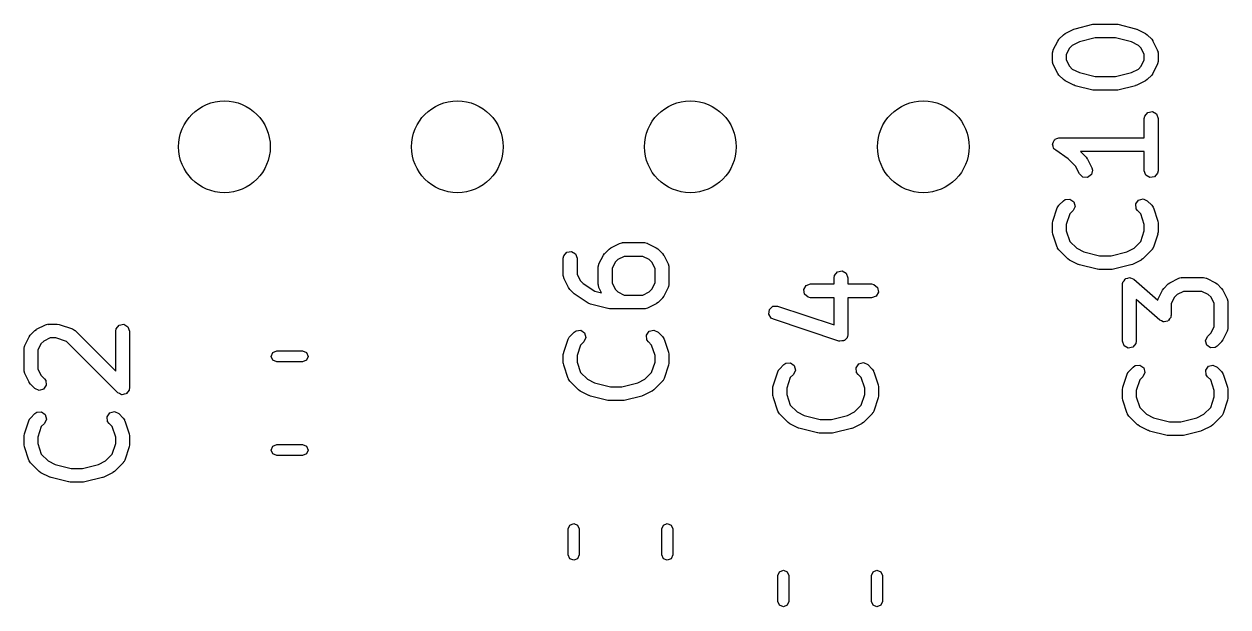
# Model space of a CAD drawing. Extents: x 132.4 to 159.5, y -107.2 to -92.6.
# Drawn here: x 132.44 to 145.56, y -98.99 to -92.64 of the extents above; entities that cross this region are included whole.
import ezdxf

# ---------------------------------------------------------------- set-up
doc = ezdxf.new("R2010")
doc.units = 0
doc.layers.add('BLACK', color=7, linetype='CONTINUOUS')

msp = doc.modelspace()

# ---------------------------------------------------------------- linework, layer by layer
at = {"layer": 'BLACK', "linetype": 'CONTINUOUS'}
for p, q in [((143.897, -92.693), (144.087, -92.6453)), ((144.087, -92.6453), (144.102, -92.6443)), ((144.102, -92.6443), (144.105, -92.6431)), ((144.105, -92.6431), (144.343, -92.6431)), ((144.343, -92.6431), (144.358, -92.6457)), ((144.358, -92.6457), (144.362, -92.6453)), ((144.362, -92.6453), (144.552, -92.693)), ((143.719, -92.8079), (143.767, -92.7603)), ((143.767, -92.7603), (143.785, -92.7474)), ((143.785, -92.7474), (143.786, -92.7463)), ((143.786, -92.7463), (143.881, -92.6986)), ((143.881, -92.6986), (143.894, -92.6949)), ((143.894, -92.6949), (143.897, -92.693)), ((144.115, -92.7931), (143.941, -92.8365)), ((144.334, -92.7931), (144.115, -92.7931)), ((144.508, -92.8365), (144.334, -92.7931)), ((144.552, -92.693), (144.564, -92.6982)), ((144.564, -92.6982), (144.567, -92.6986)), ((144.567, -92.6986), (144.663, -92.7463)), ((144.663, -92.7463), (144.681, -92.7596)), ((144.681, -92.7596), (144.682, -92.7603)), ((144.682, -92.7603), (144.73, -92.8079)), ((143.657, -92.9226), (143.705, -92.8274)), ((143.657, -92.9271), (143.657, -92.9226)), ((143.705, -92.8274), (143.718, -92.8094)), ((143.718, -92.8094), (143.719, -92.8079)), ((143.834, -92.9054), (143.799, -92.9739)), ((143.864, -92.875), (143.834, -92.9054)), ((143.941, -92.8365), (143.864, -92.875)), ((144.585, -92.875), (144.508, -92.8365)), ((144.615, -92.9054), (144.585, -92.875)), ((144.649, -92.9739), (144.615, -92.9054)), ((144.73, -92.8079), (144.743, -92.8263)), ((144.743, -92.8263), (144.744, -92.8274)), ((144.744, -92.8274), (144.791, -92.9226)), ((144.791, -92.9226), (144.799, -92.9476)), ((143.649, -92.9562), (143.654, -92.9305)), ((143.649, -93.0514), (143.649, -92.9562)), ((143.651, -93.0556), (143.649, -93.0514)), ((143.65, -93.06), (143.651, -93.0556)), ((143.654, -92.9305), (143.657, -92.9271)), ((143.799, -92.9739), (143.799, -93.0337)), ((143.799, -93.0337), (143.834, -93.1022)), ((144.615, -93.1022), (144.649, -93.0337)), ((144.649, -93.0337), (144.649, -92.9739)), ((144.799, -93.0514), (144.795, -93.0771)), ((144.799, -92.9476), (144.798, -92.952)), ((144.798, -92.952), (144.799, -92.9562)), ((144.799, -92.9562), (144.799, -93.0514)), ((143.657, -93.085), (143.65, -93.06)), ((143.705, -93.1802), (143.657, -93.085)), ((143.706, -93.1813), (143.705, -93.1802)), ((143.719, -93.1997), (143.706, -93.1813)), ((143.834, -93.1022), (143.864, -93.1326)), ((143.864, -93.1326), (143.941, -93.1711)), ((143.941, -93.1711), (144.115, -93.2145)), ((144.334, -93.2145), (144.508, -93.1711)), ((144.508, -93.1711), (144.585, -93.1326)), ((144.585, -93.1326), (144.615, -93.1022)), ((144.744, -93.1802), (144.73, -93.1982)), ((144.791, -93.085), (144.744, -93.1802)), ((144.792, -93.0805), (144.791, -93.085)), ((144.795, -93.0771), (144.792, -93.0805)), ((143.767, -93.2473), (143.719, -93.1997)), ((143.768, -93.248), (143.767, -93.2473)), ((143.786, -93.2614), (143.768, -93.248)), ((143.881, -93.309), (143.786, -93.2614)), ((143.885, -93.3094), (143.881, -93.309)), ((143.897, -93.3147), (143.885, -93.3094)), ((144.087, -93.3623), (143.897, -93.3147)), ((144.115, -93.2145), (144.334, -93.2145)), ((144.552, -93.3147), (144.362, -93.3623)), ((144.555, -93.3127), (144.552, -93.3147)), ((144.567, -93.309), (144.555, -93.3127)), ((144.663, -93.2614), (144.567, -93.309)), ((144.664, -93.2602), (144.663, -93.2614)), ((144.682, -93.2473), (144.664, -93.2602)), ((144.73, -93.1997), (144.682, -93.2473)), ((144.73, -93.1982), (144.73, -93.1997)), ((144.091, -93.3619), (144.087, -93.3623)), ((144.105, -93.3645), (144.091, -93.3619)), ((144.343, -93.3645), (144.105, -93.3645)), ((144.347, -93.3633), (144.343, -93.3645)), ((144.362, -93.3623), (144.347, -93.3633)), ((144.649, -93.6705), (144.654, -93.6448)), ((144.649, -93.8812), (144.649, -93.6705)), ((144.654, -93.6448), (144.687, -93.6055)), ((144.687, -93.6055), (144.737, -93.5966)), ((144.737, -93.5966), (144.782, -93.6223)), ((144.782, -93.6223), (144.799, -93.6705)), ((144.799, -93.6705), (144.799, -94.2419)), ((143.65, -93.9514), (143.651, -93.9474)), ((143.656, -93.9723), (143.65, -93.9514)), ((143.651, -93.9432), (143.661, -93.9243)), ((143.651, -93.9474), (143.651, -93.9432)), ((143.659, -93.9937), (143.656, -93.9723)), ((143.661, -93.9243), (143.67, -93.9044)), ((143.67, -93.9044), (143.674, -93.9025)), ((143.674, -93.9025), (143.676, -93.8987)), ((143.676, -93.8987), (143.697, -93.8913)), ((143.697, -93.8913), (143.716, -93.8816)), ((143.716, -93.8816), (143.72, -93.8827)), ((143.72, -93.8827), (143.724, -93.8812)), ((143.724, -93.8812), (144.649, -93.8812)), ((143.663, -93.9965), (143.659, -93.9937)), ((143.664, -94.0006), (143.663, -93.9965)), ((143.683, -94.0186), (143.664, -94.0006)), ((143.819, -94.1097), (143.683, -94.0186)), ((144.649, -94.0312), (143.953, -94.0312)), ((143.953, -94.0312), (144.016, -94.0936)), ((144.016, -94.0936), (144.028, -94.112)), ((144.649, -94.2419), (144.649, -94.0312)), ((143.901, -94.1911), (143.819, -94.1097)), ((143.943, -94.2754), (143.901, -94.1911)), ((144.028, -94.112), (144.03, -94.1131)), ((144.03, -94.1131), (144.077, -94.2084)), ((144.085, -94.2333), (144.073, -94.2832)), ((144.077, -94.2084), (144.085, -94.2333)), ((143.98, -94.3107), (143.943, -94.2754)), ((144.031, -94.3138), (143.98, -94.3107)), ((144.073, -94.2832), (144.031, -94.3138)), ((144.667, -94.2901), (144.649, -94.2419)), ((144.711, -94.3158), (144.667, -94.2901)), ((144.762, -94.3069), (144.711, -94.3158)), ((144.795, -94.2676), (144.762, -94.3069)), ((144.799, -94.2419), (144.795, -94.2676)), ((143.701, -94.6468), (143.713, -94.6239)), ((143.713, -94.6239), (143.717, -94.6215)), ((143.717, -94.6215), (143.719, -94.6174)), ((143.719, -94.6174), (143.767, -94.5698)), ((143.767, -94.5698), (143.788, -94.5549)), ((143.788, -94.5549), (143.839, -94.5504)), ((143.839, -94.5504), (143.881, -94.5798)), ((143.894, -94.6294), (143.873, -94.6759)), ((143.881, -94.5798), (143.894, -94.6294)), ((144.557, -94.6034), (144.586, -94.5614)), ((144.561, -94.6546), (144.557, -94.6034)), ((144.586, -94.5614), (144.636, -94.5481)), ((144.636, -94.5481), (144.682, -94.5698)), ((144.682, -94.5698), (144.73, -94.6174)), ((144.73, -94.6174), (144.745, -94.6388)), ((143.653, -94.7896), (143.701, -94.6468)), ((143.838, -94.711), (143.799, -94.8255)), ((143.873, -94.6759), (143.838, -94.711)), ((144.576, -94.6759), (144.561, -94.6546)), ((144.611, -94.711), (144.576, -94.6759)), ((144.649, -94.8255), (144.611, -94.711)), ((144.745, -94.6388), (144.745, -94.6432)), ((144.745, -94.6432), (144.748, -94.6468)), ((144.748, -94.6468), (144.796, -94.7896)), ((143.649, -94.8133), (143.653, -94.7912)), ((143.649, -94.9086), (143.649, -94.8133)), ((143.653, -94.7912), (143.653, -94.7896)), ((143.799, -94.8255), (143.799, -94.8964)), ((144.649, -94.8964), (144.649, -94.8255)), ((144.796, -94.7896), (144.799, -94.8118)), ((144.799, -94.8118), (144.799, -94.8133)), ((144.799, -94.8133), (144.799, -94.9086)), ((138.928, -95.0322), (138.953, -95.0248)), ((138.953, -95.0248), (138.958, -95.0258)), ((138.958, -95.0258), (138.962, -95.0243)), ((138.962, -95.0243), (139.2, -95.0243)), ((139.2, -95.0243), (139.226, -95.0288)), ((143.65, -94.9101), (143.649, -94.9086)), ((143.653, -94.9323), (143.65, -94.9101)), ((143.701, -95.0751), (143.653, -94.9323)), ((143.799, -94.8964), (143.838, -95.0109)), ((143.838, -95.0109), (143.912, -95.085)), ((144.537, -95.085), (144.611, -95.0109)), ((144.611, -95.0109), (144.649, -94.8964)), ((144.796, -94.9323), (144.748, -95.0751)), ((144.799, -94.9086), (144.795, -94.9307)), ((144.795, -94.9307), (144.796, -94.9323)), ((138.32, -95.1689), (138.353, -95.1296)), ((138.353, -95.1296), (138.403, -95.1207)), ((138.403, -95.1207), (138.448, -95.1463)), ((138.448, -95.1463), (138.465, -95.1945)), ((138.752, -95.161), (138.765, -95.143)), ((138.765, -95.143), (138.766, -95.1415)), ((138.766, -95.1415), (138.814, -95.0939)), ((138.814, -95.0939), (138.832, -95.081)), ((138.832, -95.081), (138.833, -95.0798)), ((138.833, -95.0798), (138.928, -95.0322)), ((139.226, -95.0288), (139.229, -95.0317)), ((139.229, -95.0317), (139.233, -95.0322)), ((139.233, -95.0322), (139.329, -95.0798)), ((139.329, -95.0798), (139.347, -95.0932)), ((139.347, -95.0932), (139.348, -95.0939)), ((139.348, -95.0939), (139.396, -95.1415)), ((139.396, -95.1415), (139.409, -95.1599)), ((143.704, -95.0787), (143.701, -95.0751)), ((143.704, -95.0831), (143.704, -95.0787)), ((143.719, -95.1045), (143.704, -95.0831)), ((143.814, -95.1997), (143.719, -95.1045)), ((143.912, -95.085), (143.989, -95.1235)), ((143.989, -95.1235), (144.162, -95.1669)), ((144.287, -95.1669), (144.46, -95.1235)), ((144.46, -95.1235), (144.537, -95.085)), ((144.73, -95.1045), (144.635, -95.1997)), ((144.732, -95.1004), (144.73, -95.1045)), ((144.736, -95.0981), (144.732, -95.1004)), ((144.748, -95.0751), (144.736, -95.0981)), ((138.315, -95.1945), (138.32, -95.1689)), ((138.315, -95.385), (138.315, -95.1945)), ((138.465, -95.1945), (138.465, -95.3673)), ((138.696, -95.2898), (138.701, -95.2641)), ((138.701, -95.2641), (138.704, -95.2607)), ((138.704, -95.2562), (138.752, -95.161)), ((138.704, -95.2607), (138.704, -95.2562)), ((138.881, -95.239), (138.846, -95.3075)), ((138.911, -95.2085), (138.881, -95.239)), ((138.98, -95.1743), (138.911, -95.2085)), ((139.182, -95.1743), (138.98, -95.1743)), ((139.251, -95.2085), (139.182, -95.1743)), ((139.281, -95.239), (139.251, -95.2085)), ((139.315, -95.3075), (139.281, -95.239)), ((139.409, -95.1599), (139.41, -95.161)), ((139.41, -95.161), (139.457, -95.2562)), ((139.457, -95.2562), (139.465, -95.2812)), ((139.465, -95.2812), (139.464, -95.2855)), ((139.464, -95.2855), (139.465, -95.2898)), ((143.816, -95.2004), (143.814, -95.1997)), ((143.834, -95.2137), (143.816, -95.2004)), ((143.929, -95.2614), (143.834, -95.2137)), ((143.932, -95.2618), (143.929, -95.2614)), ((143.944, -95.267), (143.932, -95.2618)), ((144.135, -95.3147), (143.944, -95.267)), ((144.162, -95.1669), (144.287, -95.1669)), ((144.504, -95.267), (144.314, -95.3147)), ((144.507, -95.2651), (144.504, -95.267)), ((144.52, -95.2614), (144.507, -95.2651)), ((144.615, -95.2137), (144.52, -95.2614)), ((144.616, -95.2126), (144.615, -95.2137)), ((144.635, -95.1997), (144.616, -95.2126)), ((138.317, -95.3892), (138.315, -95.385)), ((138.316, -95.3936), (138.317, -95.3892)), ((138.323, -95.4185), (138.316, -95.3936)), ((138.371, -95.5138), (138.323, -95.4185)), ((138.465, -95.3673), (138.5, -95.4358)), ((138.696, -95.4802), (138.696, -95.2898)), ((138.846, -95.3075), (138.846, -95.4625)), ((139.315, -95.4625), (139.315, -95.3075)), ((139.465, -95.2898), (139.465, -95.4802)), ((141.268, -95.4067), (141.273, -95.381)), ((141.268, -95.4745), (141.268, -95.4067)), ((141.273, -95.381), (141.306, -95.3417)), ((141.306, -95.3417), (141.356, -95.3328)), ((141.356, -95.3328), (141.4, -95.3585)), ((141.4, -95.3585), (141.418, -95.4067)), ((141.418, -95.4067), (141.418, -95.4745)), ((144.138, -95.3143), (144.135, -95.3147)), ((144.153, -95.3169), (144.138, -95.3143)), ((144.296, -95.3169), (144.153, -95.3169)), ((144.299, -95.3157), (144.296, -95.3169)), ((144.314, -95.3147), (144.299, -95.3157)), ((144.445, -95.4199), (144.449, -95.4153)), ((144.449, -95.4153), (144.469, -95.4118)), ((144.469, -95.4118), (144.488, -95.4053)), ((144.488, -95.4053), (144.494, -95.4075)), ((144.494, -95.4075), (144.499, -95.4064)), ((144.499, -95.4064), (144.517, -95.4165)), ((144.517, -95.4165), (144.536, -95.4238)), ((144.929, -95.4608), (145.024, -95.4132)), ((145.024, -95.4132), (145.049, -95.4058)), ((145.049, -95.4058), (145.054, -95.4068)), ((145.054, -95.4068), (145.058, -95.4053)), ((145.058, -95.4053), (145.296, -95.4053)), ((145.296, -95.4053), (145.322, -95.4098)), ((145.322, -95.4098), (145.325, -95.4127)), ((145.325, -95.4127), (145.329, -95.4132)), ((145.329, -95.4132), (145.425, -95.4608)), ((138.372, -95.5149), (138.371, -95.5138)), ((138.385, -95.5333), (138.372, -95.5149)), ((138.433, -95.5809), (138.385, -95.5333)), ((138.5, -95.4358), (138.533, -95.4696)), ((138.533, -95.4696), (138.659, -95.5535)), ((138.698, -95.4845), (138.696, -95.4802)), ((138.697, -95.4888), (138.698, -95.4845)), ((138.704, -95.5138), (138.697, -95.4888)), ((138.733, -95.572), (138.704, -95.5138)), ((138.846, -95.4625), (138.881, -95.531)), ((138.881, -95.531), (138.911, -95.5615)), ((139.251, -95.5615), (139.281, -95.531)), ((139.281, -95.531), (139.315, -95.4625)), ((139.457, -95.5138), (139.41, -95.609)), ((139.458, -95.5093), (139.457, -95.5138)), ((139.461, -95.5059), (139.458, -95.5093)), ((139.465, -95.4802), (139.461, -95.5059)), ((140.936, -95.5365), (140.962, -95.4921)), ((140.945, -95.587), (140.936, -95.5365)), ((140.962, -95.4921), (141.01, -95.4745)), ((141.01, -95.4745), (141.268, -95.4745)), ((141.418, -95.4745), (141.676, -95.4745)), ((141.676, -95.4745), (141.702, -95.479)), ((141.702, -95.479), (141.741, -95.512)), ((141.741, -95.512), (141.75, -95.5625)), ((144.411, -95.4803), (144.413, -95.4692)), ((144.411, -96.0993), (144.411, -95.4803)), ((144.413, -95.4657), (144.414, -95.4631)), ((144.413, -95.4692), (144.413, -95.4657)), ((144.414, -95.4631), (144.416, -95.4546)), ((144.416, -95.4546), (144.429, -95.4391)), ((144.429, -95.4391), (144.439, -95.4218)), ((144.439, -95.4218), (144.445, -95.4199)), ((144.536, -95.4238), (144.796, -95.6513)), ((144.8, -95.6372), (144.848, -95.542)), ((144.848, -95.542), (144.861, -95.524)), ((144.861, -95.524), (144.862, -95.5225)), ((144.862, -95.5225), (144.91, -95.4749)), ((144.91, -95.4749), (144.928, -95.462)), ((144.928, -95.462), (144.929, -95.4608)), ((145.425, -95.4608), (145.443, -95.4742)), ((145.443, -95.4742), (145.444, -95.4749)), ((145.444, -95.4749), (145.492, -95.5225)), ((145.492, -95.5225), (145.505, -95.5409)), ((145.505, -95.5409), (145.506, -95.542)), ((145.506, -95.542), (145.553, -95.6372)), ((138.436, -95.5824), (138.433, -95.5809)), ((138.444, -95.5903), (138.436, -95.5824)), ((138.587, -95.6855), (138.444, -95.5903)), ((138.659, -95.5535), (138.733, -95.572)), ((138.911, -95.5615), (138.98, -95.5957)), ((138.98, -95.5957), (139.182, -95.5957)), ((139.182, -95.5957), (139.251, -95.5615)), ((139.348, -95.6761), (139.33, -95.689)), ((139.396, -95.6285), (139.348, -95.6761)), ((139.41, -95.609), (139.396, -95.627)), ((139.396, -95.627), (139.396, -95.6285)), ((140.984, -95.62), (140.945, -95.587)), ((141.01, -95.6245), (140.984, -95.62)), ((141.268, -95.6245), (141.01, -95.6245)), ((141.268, -95.9217), (141.268, -95.6245)), ((141.676, -95.6245), (141.418, -95.6245)), ((141.418, -95.6245), (141.418, -96.0257)), ((141.725, -95.607), (141.676, -95.6245)), ((141.75, -95.5625), (141.725, -95.607)), ((144.818, -95.8701), (144.561, -95.6456)), ((144.561, -95.6456), (144.561, -96.0993)), ((144.796, -95.6513), (144.797, -95.6451)), ((144.797, -95.6451), (144.8, -95.6417)), ((144.8, -95.6417), (144.8, -95.6372)), ((144.977, -95.6199), (144.942, -95.6885)), ((145.007, -95.5895), (144.977, -95.6199)), ((145.076, -95.5553), (145.007, -95.5895)), ((145.278, -95.5553), (145.076, -95.5553)), ((145.347, -95.5895), (145.278, -95.5553)), ((145.377, -95.6199), (145.347, -95.5895)), ((145.411, -95.6885), (145.377, -95.6199)), ((145.553, -95.6372), (145.561, -95.6622)), ((145.561, -95.6622), (145.56, -95.6665)), ((145.56, -95.6665), (145.561, -95.6708)), ((145.561, -95.6708), (145.561, -95.9565)), ((138.587, -95.6856), (138.587, -95.6855)), ((138.61, -95.6959), (138.587, -95.6856)), ((138.801, -95.7435), (138.61, -95.6959)), ((138.804, -95.7431), (138.801, -95.7435)), ((138.819, -95.7457), (138.804, -95.7431)), ((139.2, -95.7457), (138.819, -95.7457)), ((139.204, -95.7442), (139.2, -95.7457)), ((139.208, -95.7452), (139.204, -95.7442)), ((139.233, -95.7378), (139.208, -95.7452)), ((139.329, -95.6902), (139.233, -95.7378)), ((139.33, -95.689), (139.329, -95.6902)), ((140.555, -95.8027), (140.563, -95.7519)), ((140.582, -95.8464), (140.555, -95.8027)), ((140.563, -95.7519), (140.601, -95.7179)), ((140.601, -95.7179), (140.652, -95.7165)), ((140.652, -95.7165), (141.268, -95.9217)), ((144.942, -95.6885), (144.942, -95.8136)), ((145.411, -95.9388), (145.411, -95.6885)), ((132.572, -95.9688), (132.668, -95.9212)), ((132.668, -95.9212), (132.692, -95.9138)), ((132.692, -95.9138), (132.697, -95.9148)), ((132.697, -95.9148), (132.701, -95.9133)), ((132.701, -95.9133), (132.796, -95.9133)), ((132.796, -95.9133), (132.818, -95.9172)), ((132.818, -95.9172), (132.82, -95.9171)), ((132.82, -95.9171), (132.963, -95.9648)), ((133.44, -95.9626), (133.473, -95.9233)), ((133.473, -95.9233), (133.524, -95.9144)), ((133.524, -95.9144), (133.568, -95.9401)), ((133.568, -95.9401), (133.586, -95.9883)), ((140.605, -95.8588), (140.582, -95.8464)), ((141.319, -96.0969), (140.605, -95.8588)), ((144.837, -95.8774), (144.818, -95.8701)), ((144.854, -95.8875), (144.837, -95.8774)), ((144.86, -95.8864), (144.854, -95.8875)), ((144.866, -95.8886), (144.86, -95.8864)), ((144.885, -95.8821), (144.866, -95.8886)), ((144.905, -95.8786), (144.885, -95.8821)), ((144.909, -95.874), (144.905, -95.8786)), ((144.914, -95.8721), (144.909, -95.874)), ((144.925, -95.8548), (144.914, -95.8721)), ((144.938, -95.8393), (144.925, -95.8548)), ((144.939, -95.8308), (144.938, -95.8393)), ((144.941, -95.8282), (144.939, -95.8308)), ((144.942, -95.8136), (144.94, -95.8247)), ((144.94, -95.8247), (144.941, -95.8282)), ((145.377, -96.0073), (145.411, -95.9388)), ((132.443, -96.1452), (132.491, -96.05)), ((132.491, -96.05), (132.504, -96.032)), ((132.504, -96.032), (132.505, -96.0305)), ((132.505, -96.0305), (132.553, -95.9829)), ((132.553, -95.9829), (132.571, -95.97)), ((132.571, -95.97), (132.572, -95.9688)), ((132.719, -96.0633), (132.65, -96.0975)), ((132.784, -96.0633), (132.719, -96.0633)), ((132.899, -96.1015), (132.784, -96.0633)), ((132.963, -95.9648), (132.986, -95.9772)), ((132.986, -95.9772), (132.988, -95.981)), ((132.988, -95.981), (132.992, -95.9829)), ((132.992, -95.9829), (133.436, -96.4263)), ((133.436, -95.9883), (133.44, -95.9626)), ((133.436, -96.4263), (133.436, -95.9883)), ((133.586, -95.9883), (133.586, -96.6073)), ((138.367, -96.0756), (138.379, -96.0527)), ((138.379, -96.0527), (138.383, -96.0503)), ((138.383, -96.0503), (138.385, -96.0463)), ((138.385, -96.0463), (138.433, -95.9986)), ((138.433, -95.9986), (138.454, -95.9837)), ((138.454, -95.9837), (138.505, -95.9792)), ((138.505, -95.9792), (138.547, -96.0086)), ((138.56, -96.0582), (138.539, -96.1047)), ((138.547, -96.0086), (138.56, -96.0582)), ((139.223, -96.0323), (139.252, -95.9902)), ((139.227, -96.0834), (139.223, -96.0323)), ((139.252, -95.9902), (139.302, -95.977)), ((139.302, -95.977), (139.348, -95.9986)), ((139.348, -95.9986), (139.396, -96.0463)), ((139.396, -96.0463), (139.411, -96.0676)), ((139.411, -96.0676), (139.411, -96.0721)), ((139.411, -96.0721), (139.414, -96.0756)), ((141.394, -96.075), (141.381, -96.0907)), ((141.409, -96.0614), (141.394, -96.075)), ((141.41, -96.0558), (141.409, -96.0614)), ((141.414, -96.0514), (141.41, -96.0558)), ((141.418, -96.0257), (141.414, -96.0514)), ((145.316, -96.0928), (145.338, -96.0463)), ((145.338, -96.0463), (145.377, -96.0073)), ((145.553, -95.99), (145.506, -96.0853)), ((145.554, -95.9856), (145.553, -95.99)), ((145.557, -95.9821), (145.554, -95.9856)), ((145.561, -95.9565), (145.557, -95.9821)), ((132.436, -96.1788), (132.44, -96.1531)), ((132.436, -96.4169), (132.436, -96.1788)), ((132.44, -96.1531), (132.443, -96.1497)), ((132.443, -96.1497), (132.443, -96.1452)), ((132.62, -96.1279), (132.586, -96.1965)), ((132.586, -96.1965), (132.586, -96.3992)), ((132.65, -96.0975), (132.62, -96.1279)), ((133.458, -96.6604), (132.899, -96.1015)), ((135.148, -96.2216), (135.191, -96.204)), ((135.191, -96.204), (135.472, -96.204)), ((135.472, -96.204), (135.514, -96.2216)), ((138.319, -96.2184), (138.367, -96.0756)), ((138.504, -96.1398), (138.465, -96.2543)), ((138.539, -96.1047), (138.504, -96.1398)), ((139.242, -96.1047), (139.227, -96.0834)), ((139.277, -96.1398), (139.242, -96.1047)), ((139.315, -96.2543), (139.277, -96.1398)), ((139.414, -96.0756), (139.462, -96.2184)), ((141.325, -96.0967), (141.319, -96.0969)), ((141.33, -96.0996), (141.325, -96.0967)), ((141.35, -96.096), (141.33, -96.0996)), ((141.371, -96.0955), (141.35, -96.096)), ((141.375, -96.0917), (141.371, -96.0955)), ((141.381, -96.0907), (141.375, -96.0917)), ((144.429, -96.1475), (144.411, -96.0993)), ((144.473, -96.1732), (144.429, -96.1475)), ((144.524, -96.1643), (144.473, -96.1732)), ((144.557, -96.125), (144.524, -96.1643)), ((144.561, -96.0993), (144.557, -96.125)), ((145.33, -96.1424), (145.316, -96.0928)), ((145.372, -96.1718), (145.33, -96.1424)), ((145.423, -96.1673), (145.372, -96.1718)), ((145.444, -96.1524), (145.423, -96.1673)), ((145.492, -96.1047), (145.444, -96.1524)), ((145.506, -96.0853), (145.492, -96.1033)), ((145.492, -96.1033), (145.492, -96.1047)), ((135.131, -96.264), (135.148, -96.2216)), ((135.148, -96.3064), (135.131, -96.264)), ((135.191, -96.324), (135.148, -96.3064)), ((135.472, -96.324), (135.191, -96.324)), ((135.514, -96.3064), (135.472, -96.324)), ((135.514, -96.2216), (135.532, -96.264)), ((135.532, -96.264), (135.514, -96.3064)), ((138.315, -96.2421), (138.319, -96.2201)), ((138.315, -96.3374), (138.315, -96.2421)), ((138.316, -96.3389), (138.315, -96.3374)), ((138.319, -96.2201), (138.319, -96.2184)), ((138.465, -96.2543), (138.465, -96.3252)), ((138.465, -96.3252), (138.504, -96.4397)), ((139.277, -96.4397), (139.315, -96.3252)), ((139.315, -96.3252), (139.315, -96.2543)), ((139.465, -96.3374), (139.461, -96.3595)), ((139.462, -96.2184), (139.465, -96.2406)), ((139.465, -96.2406), (139.465, -96.2421)), ((139.465, -96.2421), (139.465, -96.3374)), ((140.74, -96.3387), (140.791, -96.3342)), ((140.791, -96.3342), (140.833, -96.3636)), ((141.538, -96.3452), (141.588, -96.332)), ((141.588, -96.332), (141.634, -96.3536)), ((132.437, -96.4211), (132.436, -96.4169)), ((132.436, -96.4254), (132.437, -96.4211)), ((132.443, -96.4504), (132.436, -96.4254)), ((132.491, -96.5456), (132.443, -96.4504)), ((132.586, -96.3992), (132.62, -96.4677)), ((132.62, -96.4677), (132.659, -96.5067)), ((138.319, -96.3611), (138.316, -96.3389)), ((138.367, -96.504), (138.319, -96.3611)), ((138.504, -96.4397), (138.578, -96.5138)), ((139.203, -96.5138), (139.277, -96.4397)), ((139.462, -96.3611), (139.414, -96.504)), ((139.461, -96.3595), (139.462, -96.3611)), ((140.605, -96.5734), (140.653, -96.4306)), ((140.653, -96.4306), (140.665, -96.4077)), ((140.665, -96.4077), (140.669, -96.4053)), ((140.669, -96.4053), (140.671, -96.4013)), ((140.671, -96.4013), (140.719, -96.3536)), ((140.719, -96.3536), (140.74, -96.3387)), ((140.825, -96.4597), (140.79, -96.4948)), ((140.846, -96.4132), (140.825, -96.4597)), ((140.833, -96.3636), (140.846, -96.4132)), ((141.509, -96.3873), (141.538, -96.3452)), ((141.513, -96.4384), (141.509, -96.3873)), ((141.528, -96.4597), (141.513, -96.4384)), ((141.563, -96.4948), (141.528, -96.4597)), ((141.634, -96.3536), (141.682, -96.4013)), ((141.682, -96.4013), (141.697, -96.4226)), ((141.697, -96.4226), (141.697, -96.4271)), ((141.697, -96.4271), (141.7, -96.4306)), ((141.7, -96.4306), (141.748, -96.5734)), ((144.415, -96.5994), (144.463, -96.4566)), ((144.463, -96.4566), (144.475, -96.4337)), ((144.475, -96.4337), (144.479, -96.4313)), ((144.479, -96.4313), (144.481, -96.4273)), ((144.481, -96.4273), (144.529, -96.3796)), ((144.529, -96.3796), (144.55, -96.3647)), ((144.55, -96.3647), (144.601, -96.3602)), ((144.601, -96.3602), (144.643, -96.3896)), ((144.656, -96.4392), (144.635, -96.4857)), ((144.643, -96.3896), (144.656, -96.4392)), ((145.319, -96.4133), (145.348, -96.3712)), ((145.323, -96.4644), (145.319, -96.4133)), ((145.338, -96.4857), (145.323, -96.4644)), ((145.348, -96.3712), (145.398, -96.358)), ((145.398, -96.358), (145.444, -96.3796)), ((145.444, -96.3796), (145.492, -96.4273)), ((145.492, -96.4273), (145.507, -96.4486)), ((145.507, -96.4486), (145.507, -96.4531)), ((145.507, -96.4531), (145.51, -96.4566)), ((145.51, -96.4566), (145.558, -96.5994)), ((132.492, -96.5468), (132.491, -96.5456)), ((132.505, -96.5651), (132.492, -96.5468)), ((132.553, -96.6127), (132.505, -96.5651)), ((132.678, -96.5791), (132.649, -96.6212)), ((132.659, -96.5067), (132.674, -96.528)), ((132.674, -96.528), (132.678, -96.5791)), ((138.37, -96.5075), (138.367, -96.504)), ((138.37, -96.5119), (138.37, -96.5075)), ((138.385, -96.5333), (138.37, -96.5119)), ((138.48, -96.6285), (138.385, -96.5333)), ((138.578, -96.5138), (138.655, -96.5523)), ((138.655, -96.5523), (138.828, -96.5957)), ((138.828, -96.5957), (138.953, -96.5957)), ((138.953, -96.5957), (139.126, -96.5523)), ((139.126, -96.5523), (139.203, -96.5138)), ((139.396, -96.5333), (139.301, -96.6285)), ((139.398, -96.5292), (139.396, -96.5333)), ((139.402, -96.5269), (139.398, -96.5292)), ((139.414, -96.504), (139.402, -96.5269)), ((140.601, -96.5971), (140.605, -96.5751)), ((140.601, -96.6924), (140.601, -96.5971)), ((140.605, -96.5751), (140.605, -96.5734)), ((140.79, -96.4948), (140.751, -96.6093)), ((141.601, -96.6093), (141.563, -96.4948)), ((141.748, -96.5734), (141.751, -96.5956)), ((141.751, -96.5956), (141.751, -96.5971)), ((141.751, -96.5971), (141.751, -96.6924)), ((144.415, -96.6011), (144.415, -96.5994)), ((144.6, -96.5208), (144.561, -96.6353)), ((144.635, -96.4857), (144.6, -96.5208)), ((145.373, -96.5208), (145.338, -96.4857)), ((145.411, -96.6353), (145.373, -96.5208)), ((145.558, -96.5994), (145.561, -96.6216)), ((132.599, -96.6344), (132.553, -96.6127)), ((132.649, -96.6212), (132.599, -96.6344)), ((133.478, -96.6699), (133.458, -96.6604)), ((133.498, -96.6812), (133.478, -96.6699)), ((133.501, -96.6806), (133.498, -96.6812)), ((133.504, -96.682), (133.501, -96.6806)), ((133.526, -96.6762), (133.504, -96.682)), ((133.548, -96.6723), (133.526, -96.6762)), ((133.55, -96.6697), (133.548, -96.6723)), ((133.554, -96.6688), (133.55, -96.6697)), ((133.567, -96.6503), (133.554, -96.6688)), ((133.581, -96.633), (133.567, -96.6503)), ((133.582, -96.6284), (133.581, -96.633)), ((133.583, -96.6267), (133.582, -96.6284)), ((133.586, -96.6073), (133.583, -96.6235)), ((133.583, -96.6235), (133.583, -96.6267)), ((138.482, -96.6292), (138.48, -96.6285)), ((138.5, -96.6426), (138.482, -96.6292)), ((138.595, -96.6902), (138.5, -96.6426)), ((138.598, -96.6906), (138.595, -96.6902)), ((138.61, -96.6959), (138.598, -96.6906)), ((138.801, -96.7435), (138.61, -96.6959)), ((139.17, -96.6959), (138.98, -96.7435)), ((139.173, -96.6939), (139.17, -96.6959)), ((139.186, -96.6902), (139.173, -96.6939)), ((139.281, -96.6426), (139.186, -96.6902)), ((139.282, -96.6414), (139.281, -96.6426)), ((139.301, -96.6285), (139.282, -96.6414)), ((140.602, -96.6939), (140.601, -96.6924)), ((140.605, -96.7161), (140.602, -96.6939)), ((140.653, -96.859), (140.605, -96.7161)), ((140.751, -96.6093), (140.751, -96.6802)), ((140.751, -96.6802), (140.79, -96.7947)), ((141.563, -96.7947), (141.601, -96.6802)), ((141.601, -96.6802), (141.601, -96.6093)), ((141.748, -96.7161), (141.7, -96.859)), ((141.751, -96.6924), (141.747, -96.7145)), ((141.747, -96.7145), (141.748, -96.7161)), ((144.411, -96.6231), (144.415, -96.6011)), ((144.411, -96.7184), (144.411, -96.6231)), ((144.412, -96.7199), (144.411, -96.7184)), ((144.415, -96.7421), (144.412, -96.7199)), ((144.561, -96.6353), (144.561, -96.7062)), ((144.561, -96.7062), (144.6, -96.8207)), ((145.373, -96.8207), (145.411, -96.7062)), ((145.411, -96.7062), (145.411, -96.6353)), ((145.561, -96.7184), (145.557, -96.7405)), ((145.561, -96.6216), (145.561, -96.6231)), ((145.561, -96.6231), (145.561, -96.7184)), ((138.804, -96.7431), (138.801, -96.7435)), ((138.819, -96.7457), (138.804, -96.7431)), ((138.962, -96.7457), (138.819, -96.7457)), ((138.965, -96.7445), (138.962, -96.7457)), ((138.98, -96.7435), (138.965, -96.7445)), ((140.656, -96.8625), (140.653, -96.859)), ((140.656, -96.8669), (140.656, -96.8625)), ((140.79, -96.7947), (140.864, -96.8688)), ((141.489, -96.8688), (141.563, -96.7947)), ((141.7, -96.859), (141.688, -96.8819)), ((144.463, -96.885), (144.415, -96.7421)), ((144.6, -96.8207), (144.674, -96.8948)), ((145.299, -96.8948), (145.373, -96.8207)), ((145.558, -96.7421), (145.51, -96.885)), ((145.557, -96.7405), (145.558, -96.7421)), ((132.439, -97.1074), (132.487, -96.9646)), ((132.487, -96.9646), (132.499, -96.9417)), ((132.499, -96.9417), (132.503, -96.9393)), ((132.503, -96.9393), (132.505, -96.9353)), ((132.505, -96.9353), (132.553, -96.8876)), ((132.553, -96.8876), (132.574, -96.8727)), ((132.574, -96.8727), (132.625, -96.8682)), ((132.659, -96.9937), (132.624, -97.0288)), ((132.625, -96.8682), (132.667, -96.8976)), ((132.681, -96.9472), (132.659, -96.9937)), ((132.667, -96.8976), (132.681, -96.9472)), ((133.343, -96.9213), (133.372, -96.8792)), ((133.347, -96.9724), (133.343, -96.9213)), ((133.362, -96.9937), (133.347, -96.9724)), ((133.397, -97.0288), (133.362, -96.9937)), ((133.372, -96.8792), (133.422, -96.866)), ((133.422, -96.866), (133.468, -96.8876)), ((133.468, -96.8876), (133.516, -96.9353)), ((133.516, -96.9353), (133.531, -96.9566)), ((133.531, -96.9566), (133.531, -96.9611)), ((133.531, -96.9611), (133.534, -96.9646)), ((133.534, -96.9646), (133.582, -97.1074)), ((140.671, -96.8883), (140.656, -96.8669)), ((140.766, -96.9835), (140.671, -96.8883)), ((140.768, -96.9842), (140.766, -96.9835)), ((140.786, -96.9976), (140.768, -96.9842)), ((140.864, -96.8688), (140.941, -96.9073)), ((140.941, -96.9073), (141.114, -96.9507)), ((141.114, -96.9507), (141.239, -96.9507)), ((141.239, -96.9507), (141.412, -96.9073)), ((141.412, -96.9073), (141.489, -96.8688)), ((141.587, -96.9835), (141.568, -96.9964)), ((141.682, -96.8883), (141.587, -96.9835)), ((141.684, -96.8842), (141.682, -96.8883)), ((141.688, -96.8819), (141.684, -96.8842)), ((144.466, -96.8885), (144.463, -96.885)), ((144.466, -96.8929), (144.466, -96.8885)), ((144.481, -96.9143), (144.466, -96.8929)), ((144.576, -97.0095), (144.481, -96.9143)), ((144.674, -96.8948), (144.751, -96.9333)), ((144.751, -96.9333), (144.924, -96.9767)), ((144.924, -96.9767), (145.049, -96.9767)), ((145.049, -96.9767), (145.222, -96.9333)), ((145.222, -96.9333), (145.299, -96.8948)), ((145.492, -96.9143), (145.397, -97.0095)), ((145.494, -96.9102), (145.492, -96.9143)), ((145.498, -96.9079), (145.494, -96.9102)), ((145.51, -96.885), (145.498, -96.9079)), ((132.436, -97.1311), (132.439, -97.1091)), ((132.439, -97.1091), (132.439, -97.1074)), ((132.624, -97.0288), (132.586, -97.1433)), ((133.436, -97.1433), (133.397, -97.0288)), ((133.582, -97.1074), (133.585, -97.1296)), ((140.881, -97.0452), (140.786, -96.9976)), ((140.884, -97.0456), (140.881, -97.0452)), ((140.896, -97.0509), (140.884, -97.0456)), ((141.087, -97.0985), (140.896, -97.0509)), ((141.09, -97.0981), (141.087, -97.0985)), ((141.105, -97.1007), (141.09, -97.0981)), ((141.248, -97.1007), (141.105, -97.1007)), ((141.251, -97.0995), (141.248, -97.1007)), ((141.266, -97.0985), (141.251, -97.0995)), ((141.456, -97.0509), (141.266, -97.0985)), ((141.459, -97.0489), (141.456, -97.0509)), ((141.472, -97.0452), (141.459, -97.0489)), ((141.567, -96.9976), (141.472, -97.0452)), ((141.568, -96.9964), (141.567, -96.9976)), ((144.578, -97.0102), (144.576, -97.0095)), ((144.596, -97.0236), (144.578, -97.0102)), ((144.691, -97.0712), (144.596, -97.0236)), ((144.694, -97.0716), (144.691, -97.0712)), ((144.706, -97.0769), (144.694, -97.0716)), ((144.897, -97.1245), (144.706, -97.0769)), ((144.9, -97.1241), (144.897, -97.1245)), ((144.915, -97.1267), (144.9, -97.1241)), ((145.076, -97.1245), (145.061, -97.1255)), ((145.266, -97.0769), (145.076, -97.1245)), ((145.269, -97.0749), (145.266, -97.0769)), ((145.282, -97.0712), (145.269, -97.0749)), ((145.377, -97.0236), (145.282, -97.0712)), ((145.378, -97.0224), (145.377, -97.0236)), ((145.397, -97.0095), (145.378, -97.0224)), ((132.436, -97.2264), (132.436, -97.1311)), ((132.436, -97.2279), (132.436, -97.2264)), ((132.439, -97.2501), (132.436, -97.2279)), ((132.487, -97.393), (132.439, -97.2501)), ((132.586, -97.1433), (132.586, -97.2142)), ((132.586, -97.2142), (132.624, -97.3287)), ((133.397, -97.3287), (133.436, -97.2142)), ((133.436, -97.2142), (133.436, -97.1433)), ((133.582, -97.2501), (133.534, -97.393)), ((133.586, -97.2264), (133.582, -97.2485)), ((133.582, -97.2485), (133.582, -97.2501)), ((133.585, -97.1296), (133.586, -97.1311)), ((133.586, -97.1311), (133.586, -97.2264)), ((135.131, -97.284), (135.148, -97.2416)), ((135.148, -97.2416), (135.191, -97.224)), ((135.191, -97.224), (135.472, -97.224)), ((135.472, -97.224), (135.514, -97.2416)), ((135.514, -97.2416), (135.532, -97.284)), ((145.058, -97.1267), (144.915, -97.1267)), ((145.061, -97.1255), (145.058, -97.1267)), ((132.624, -97.3287), (132.698, -97.4028)), ((133.323, -97.4028), (133.397, -97.3287)), ((135.148, -97.3264), (135.131, -97.284)), ((135.191, -97.344), (135.148, -97.3264)), ((135.472, -97.344), (135.191, -97.344)), ((135.514, -97.3264), (135.472, -97.344)), ((135.532, -97.284), (135.514, -97.3264)), ((132.49, -97.3965), (132.487, -97.393)), ((132.49, -97.4009), (132.49, -97.3965)), ((132.505, -97.4223), (132.49, -97.4009)), ((132.6, -97.5175), (132.505, -97.4223)), ((132.602, -97.5182), (132.6, -97.5175)), ((132.62, -97.5316), (132.602, -97.5182)), ((132.698, -97.4028), (132.775, -97.4413)), ((132.775, -97.4413), (132.948, -97.4847)), ((132.948, -97.4847), (133.073, -97.4847)), ((133.073, -97.4847), (133.246, -97.4413)), ((133.246, -97.4413), (133.323, -97.4028)), ((133.421, -97.5175), (133.402, -97.5304)), ((133.516, -97.4223), (133.421, -97.5175)), ((133.518, -97.4182), (133.516, -97.4223)), ((133.522, -97.4159), (133.518, -97.4182)), ((133.534, -97.393), (133.522, -97.4159)), ((132.715, -97.5792), (132.62, -97.5316)), ((132.719, -97.5796), (132.715, -97.5792)), ((132.73, -97.5849), (132.719, -97.5796)), ((132.921, -97.6325), (132.73, -97.5849)), ((132.924, -97.6321), (132.921, -97.6325)), ((132.939, -97.6347), (132.924, -97.6321)), ((133.082, -97.6347), (132.939, -97.6347)), ((133.085, -97.6335), (133.082, -97.6347)), ((133.1, -97.6325), (133.085, -97.6335)), ((133.291, -97.5849), (133.1, -97.6325)), ((133.294, -97.5829), (133.291, -97.5849)), ((133.306, -97.5792), (133.294, -97.5829)), ((133.401, -97.5316), (133.306, -97.5792)), ((133.402, -97.5304), (133.401, -97.5316)), ((138.368, -98.1444), (138.386, -98.102)), ((138.368, -98.4256), (138.368, -98.1444)), ((138.386, -98.102), (138.428, -98.0844)), ((138.428, -98.0844), (138.47, -98.102)), ((138.47, -98.102), (138.488, -98.1444)), ((138.488, -98.1444), (138.488, -98.4256)), ((139.388, -98.1444), (139.406, -98.102)), ((139.388, -98.4256), (139.388, -98.1444)), ((139.406, -98.102), (139.448, -98.0844)), ((139.448, -98.0844), (139.49, -98.102)), ((139.49, -98.102), (139.508, -98.1444)), ((139.508, -98.1444), (139.508, -98.4256)), ((138.386, -98.468), (138.368, -98.4256)), ((138.488, -98.4256), (138.47, -98.468)), ((139.406, -98.468), (139.388, -98.4256)), ((139.508, -98.4256), (139.49, -98.468)), ((138.428, -98.4856), (138.386, -98.468)), ((138.47, -98.468), (138.428, -98.4856)), ((139.448, -98.4856), (139.406, -98.468)), ((139.49, -98.468), (139.448, -98.4856)), ((140.654, -98.6524), (140.672, -98.61)), ((140.654, -98.9336), (140.654, -98.6524)), ((140.672, -98.61), (140.714, -98.5924)), ((140.714, -98.5924), (140.756, -98.61)), ((140.756, -98.61), (140.774, -98.6524)), ((140.774, -98.6524), (140.774, -98.9336)), ((141.674, -98.6524), (141.692, -98.61)), ((141.674, -98.9336), (141.674, -98.6524)), ((141.692, -98.61), (141.734, -98.5924)), ((141.734, -98.5924), (141.776, -98.61)), ((141.776, -98.61), (141.794, -98.6524)), ((141.794, -98.6524), (141.794, -98.9336)), ((140.672, -98.976), (140.654, -98.9336)), ((140.774, -98.9336), (140.756, -98.976)), ((141.692, -98.976), (141.674, -98.9336)), ((141.794, -98.9336), (141.776, -98.976)), ((140.714, -98.9936), (140.672, -98.976)), ((140.756, -98.976), (140.714, -98.9936)), ((141.734, -98.9936), (141.692, -98.976)), ((141.776, -98.976), (141.734, -98.9936))]:
    msp.add_line(p, q, dxfattribs=at)
at = {"layer": 'BLACK'}
for centre in [(134.62, -93.98), (137.16, -93.98), (139.7, -93.98), (142.24, -93.98)]:
    msp.add_circle(centre, 0.5, dxfattribs=at)

doc.saveas('drawing.dxf')
